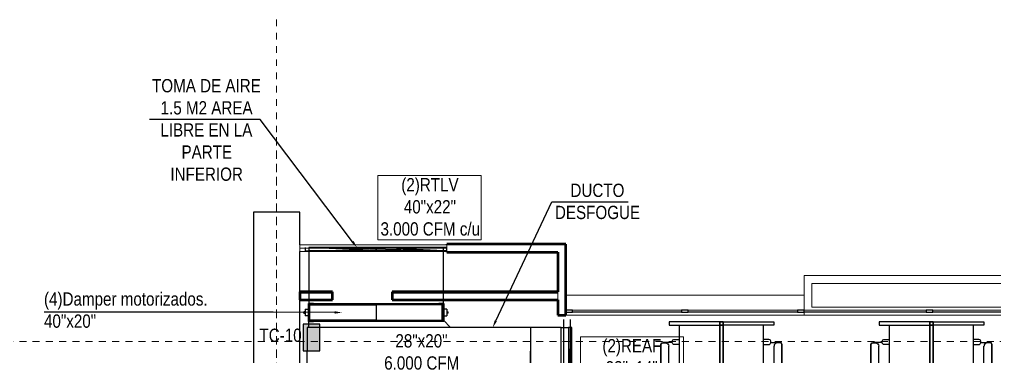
# Model space of a CAD drawing. Header units: inches. Extents: x -3 to 209, y -384 to 20.
# Drawn here: x 158.56 to 173.28, y -166.09 to -161.01 of the extents above; entities that cross this region are included whole.
import ezdxf
from ezdxf import colors
from ezdxf.entities.mleader import LeaderData, LeaderLine
from ezdxf.math import Vec2, Vec3

# ---------------------------------------------------------------- set-up
doc = ezdxf.new("R2010")
doc.units = ezdxf.units.IN
doc.header["$MEASUREMENT"] = 0
for name, pattern in [('Grid Line', [0.022225, 0.0127, -0.003175, 0.003175, -0.003175]), ('Grid Line 1_2_', [0.022225, 0.0127, -0.003175, 0.003175, -0.003175]), ('HIDDEN2', [0.1875, 0.125, -0.0625])]:
    doc.linetypes.add(name, pattern=pattern)
for name, color, linetype, lineweight in [('A-GLAZ', 253, 'Continuous', 13), ('A-GLAZ-CURT', 253, 'Continuous', 9), ('A-GLAZ-CWMG', 253, 'Continuous', 9), ('A-WALL-PATT', 253, 'Continuous', 50), ('HVAC -Textos Rejillas', 2, 'Continuous', 9), ('S-COLS', 6, 'Continuous', 13), ('S-GRID', 253, 'Continuous', 9)]:
    doc.layers.add(name, color=color, linetype=linetype, lineweight=lineweight)
for name, color, linetype in [('A-WALL', 253, 'Continuous'), ('BASE PLAN$0$NBS-HEAVY', 253, 'Continuous'), ('Hvac Textos', 7, 'Continuous'), ('HVAC-Accesorios', 1, 'Continuous'), ('HVAC-Equipos', 3, 'Continuous'), ('HVAC-Extraccion', 114, 'Continuous'), ('HVAC-Rejillas', 2, 'HIDDEN2'), ('NFF-FURN', 253, 'Continuous')]:
    doc.layers.add(name, color=color, linetype=linetype)
doc.styles.add('Arial Narrow', font='ARIALN.TTF', dxfattribs={"height": 0.00295})
doc.styles.get("Standard").update_dxf_attribs({"font": 'arial.ttf'})

# ---------------------------------------------------------------- blocks, each defined once
blk = doc.blocks.new('rr')
at = {"linetype": 'ByBlock', "lineweight": -2}
for p, q in [((-0.0127, -0.0127), (0.0127, 0.0127)), ((-0.0127, -0.0127), (-0.0127, 0.0127)), ((-0.0127, 0.0127), (0.0127, 0.0127)), ((0.0127, 0.0127), (0.0127, -0.0127)), ((0.0127, -0.0127), (-0.0127, -0.0127))]:
    blk.add_line(p, q, dxfattribs=at)
blk = doc.blocks.new('*U78')
blk.add_lwpolyline([(-1.0399, -0.0566), (-1.0399, 0), (0, 0), (0.0566, -0.0566), (-1.0399, -0.0566)])
blk = doc.blocks.new('Damper 36x34 - Damper 40x18-V18-1 - Mecánica')
for p, q in [((-0.07, 0.176), (-0.065, 0.176)), ((-0.07, 0.176), (-0.07, 0.078)), ((-0.065, 0.176), (0, 0.176)), ((0, 0.25), (1, 0.25)), ((0, 0.241), (0, 0.25)), ((0, 0.009), (0, 0.241)), ((0, 0.241), (1, 0.241)), ((1, 0.25), (1, 0.241)), ((1, 0.241), (1, 0.009)), ((-0.07, 0.137), (-0.089, 0.137)), ((-0.089, 0.133), (-0.089, 0.137)), ((-0.089, 0.137), (-0.089, 0.137)), ((-0.089, 0.13), (-0.089, 0.133)), ((-0.089, 0.125), (-0.089, 0.13)), ((-0.089, 0.12), (-0.089, 0.125)), ((-0.089, 0.118), (-0.089, 0.12)), ((-0.089, 0.117), (-0.089, 0.118)), ((-0.089, 0.117), (-0.07, 0.117)), ((-0.065, 0.078), (-0.07, 0.078)), ((0, 0.078), (-0.065, 0.078)), ((0, 0), (0, 0.009)), ((1, 0.009), (0, 0.009)), ((1, 0), (0, 0)), ((1, 0.009), (1, 0))]:
    blk.add_line(p, q)
blk = doc.blocks.new('soporte dampers - soporte dampers-960247-1 - Mecánica')
for p, q in [((-0.02, -0.26), (-0.02, 0.01)), ((-0.01, 0.01), (-0.02, 0.01)), ((-0.01, 0.01), (-0.01, -0.26)), ((-0.01, 0.01), (-0.01, -0.06)), ((0, 0.01), (-0.01, 0.01)), ((0.055, 0.01), (0, 0.01)), ((0, -0.06), (0, 0)), ((0, 0), (0.055, 0)), ((0.055, 0.01), (1.946, 0.01)), ((0.055, 0.01), (0.055, 0)), ((0.055, 0), (0.055, 0.01)), ((1.946, 0), (0.055, 0)), ((1.946, 0), (1.946, 0.01)), ((1.967, 0.01), (1.946, 0.01)), ((1.946, 0.01), (1.946, 0)), ((1.946, 0), (1.967, 0)), ((2.001, 0.01), (1.967, 0.01)), ((1.967, 0), (2.001, 0)), ((2.011, 0.01), (2.001, 0.01)), ((2.001, 0), (2.001, -0.06)), ((2.011, -0.19), (2.011, 0.01)), ((2.021, 0.01), (2.011, 0.01)), ((2.011, -0.06), (2.011, 0.01)), ((2.021, 0.01), (2.021, -0.26)), ((-0.01, -0.06), (0, -0.06)), ((2.001, -0.06), (2.011, -0.06)), ((-0.02, -0.26), (-0.01, -0.26)), ((0, -0.19), (-0.01, -0.19)), ((-0.01, -0.19), (-0.01, -0.26)), ((-0.01, -0.26), (0, -0.26)), ((0, -0.25), (0, -0.19)), ((0.055, -0.25), (0, -0.25)), ((0, -0.26), (0.055, -0.26)), ((0.055, -0.25), (1.946, -0.25)), ((0.055, -0.25), (0.055, -0.26)), ((0.055, -0.26), (0.055, -0.25)), ((1.946, -0.26), (0.055, -0.26)), ((1.946, -0.25), (1.946, -0.26)), ((1.946, -0.26), (1.946, -0.25)), ((1.946, -0.25), (2.001, -0.25)), ((2.001, -0.26), (1.946, -0.26)), ((2.001, -0.25), (2.001, -0.19)), ((2.001, -0.19), (2.011, -0.19)), ((2.011, -0.26), (2.001, -0.26)), ((2.011, -0.19), (2.011, -0.26)), ((2.021, -0.26), (2.011, -0.26))]:
    blk.add_line(p, q)
blk = doc.blocks.new('nci')
at = {"layer": 'NFF-FURN', "linetype": 'ByBlock', "lineweight": -2}
for p, q in [((717, -265), (635, -265)), ((744, -310), (744, -292)), ((635, -342), (712, -342)), ((744, -310), (886, -310)), ((793, -799), (793, -367)), ((889, -316), (844, -316)), ((911, -831), (911, -335)), ((915, -824), (915, -342)), ((711, -824), (635, -824)), ((743, -874), (743, -856)), ((743, -856), (886, -856)), ((889, -850), (844, -850)), ((635, -901), (716, -901))]:
    blk.add_line(p, q, dxfattribs=at)
for points in [[(-25, -50), (25, -50), (25, 0), (-25, 0)], [(25, -1116), (-25, -1116), (-25, -50), (25, -50)], [(25, -50), (25, -1116), (635, -1116), (635, -50)], [(-25, -1116), (25, -1116), (25, -1166), (-25, -1166)]]:
    blk.add_lwpolyline(points, close=True, dxfattribs=at)
for points in [[(25, 0), (789, 0), (789, -50), (25, -50), (25, 0)], [(25, -1116), (789, -1116), (789, -1166), (25, -1166), (25, -1116)]]:
    blk.add_lwpolyline(points, dxfattribs=at)
for centre, radius, start, end in [((717, -292), 26.9, 0, 90), ((712, -310), 32.3, 270, 0), ((844, -367), 50.8, 90, 180), ((886, -335), 25.4, 0, 90), ((889, -342), 25.4, 0, 90), ((711, -856), 32.3, 0, 90), ((716, -874), 26.9, 270, 0), ((844, -799), 50.8, 180, 270), ((886, -831), 25.4, 270, 0), ((889, -824), 25.4, 270, 0)]:
    blk.add_arc(centre, radius, start, end, dxfattribs=at)

msp = doc.modelspace()

# ---------------------------------------------------------------- hatches: boundary and pattern name
at = {"layer": 'HVAC-Equipos'}
h = msp.add_hatch(color=256, dxfattribs=at)
h.dxf.hatch_style = 1
h.paths.add_polyline_path([(163.095, -166.006), (163.095, -165.606), (162.845, -165.606), (162.845, -166.006)])

# ---------------------------------------------------------------- linework, layer by layer
at = {"layer": 'A-GLAZ', "lineweight": 9}
for p, q in [((162.794, -164.459), (162.794, -164.409)), ((165.014, -164.409), (162.794, -164.409)), ((162.794, -164.509), (162.794, -164.459)), ((162.794, -164.459), (165.014, -164.459)), ((165.014, -164.509), (162.794, -164.509)), ((165.014, -164.409), (165.014, -164.459)), ((165.014, -164.459), (165.014, -164.509))]:
    msp.add_line(p, q, dxfattribs=at)
at = {"layer": 'A-GLAZ-CURT', "lineweight": 18}
for p, q in [((168.557, -165.395), (166.91, -165.395)), ((166.91, -165.395), (166.91, -165.42)), ((168.557, -165.42), (168.557, -165.395)), ((170.304, -165.395), (168.657, -165.395)), ((168.657, -165.395), (168.657, -165.42)), ((170.304, -165.42), (170.304, -165.395)), ((172.249, -165.395), (170.404, -165.395)), ((170.404, -165.395), (170.404, -165.42)), ((172.249, -165.42), (172.249, -165.395)), ((174.192, -165.395), (172.349, -165.395)), ((172.349, -165.395), (172.349, -165.42)), ((166.91, -165.42), (168.557, -165.42)), ((168.657, -165.42), (170.304, -165.42)), ((170.404, -165.42), (172.249, -165.42)), ((172.349, -165.42), (174.192, -165.42))]:
    msp.add_line(p, q, dxfattribs=at)
at = {"layer": 'A-GLAZ-CWMG', "lineweight": 25, "extrusion": (0, 0, -1)}
for p, q in [((166.91, -165.392), (166.81, -165.392)), ((166.81, -165.392), (166.81, -165.422)), ((166.91, -165.422), (166.91, -165.392)), ((168.657, -165.392), (168.557, -165.392)), ((168.557, -165.392), (168.557, -165.422)), ((168.657, -165.422), (168.657, -165.392)), ((172.349, -165.392), (172.249, -165.392)), ((172.249, -165.392), (172.249, -165.422)), ((172.349, -165.422), (172.349, -165.392)), ((166.81, -165.422), (166.91, -165.422)), ((168.557, -165.422), (168.657, -165.422)), ((172.249, -165.422), (172.349, -165.422))]:
    msp.add_line(p, q, dxfattribs=at)
at = {"layer": 'A-GLAZ-CWMG'}
for p, q in [((166.91, -165.392), (168.557, -165.392)), ((168.657, -165.392), (170.304, -165.392)), ((170.404, -165.392), (172.249, -165.392)), ((172.349, -165.392), (174.192, -165.392)), ((166.91, -165.422), (168.557, -165.422)), ((168.657, -165.422), (170.304, -165.422)), ((170.404, -165.422), (172.249, -165.422)), ((172.349, -165.422), (174.192, -165.422))]:
    msp.add_line(p, q, dxfattribs=at)
at = {"layer": 'A-GLAZ-CWMG', "lineweight": 25}
for p, q in [((170.404, -165.392), (170.304, -165.392)), ((170.304, -165.392), (170.304, -165.422)), ((170.404, -165.422), (170.404, -165.392)), ((170.304, -165.422), (170.404, -165.422))]:
    msp.add_line(p, q, dxfattribs=at)
at = {"layer": 'A-WALL', "lineweight": 50}
for p, q in [((166.69, -164.399), (165.014, -164.399)), ((165.014, -164.399), (165.014, -164.409)), ((165.014, -164.509), (165.014, -164.519)), ((166.81, -164.399), (166.69, -164.399)), ((166.81, -165.467), (166.81, -164.399)), ((165.014, -164.519), (166.69, -164.519)), ((166.69, -164.519), (166.69, -165.117)), ((163.289, -165.117), (162.794, -165.117)), ((162.794, -165.117), (162.794, -165.237)), ((162.794, -165.237), (163.289, -165.237)), ((163.289, -165.237), (163.289, -165.117)), ((166.69, -165.117), (164.189, -165.117)), ((164.189, -165.117), (164.189, -165.237)), ((164.189, -165.237), (166.69, -165.237)), ((166.69, -165.237), (166.69, -165.467)), ((166.69, -165.467), (166.81, -165.467))]:
    msp.add_line(p, q, dxfattribs=at)
at = {"layer": 'A-WALL', "lineweight": 9}
for p, q in [((170.404, -164.869), (187.744, -164.869)), ((170.404, -164.869), (170.404, -164.989)), ((170.404, -165.347), (170.404, -164.989)), ((187.744, -164.989), (170.524, -164.989)), ((170.524, -164.989), (170.524, -165.347)), ((166.81, -165.167), (170.404, -165.167)), ((170.404, -165.347), (170.404, -165.392)), ((170.524, -165.347), (185.905, -165.347)), ((170.404, -165.467), (166.81, -165.467)), ((170.404, -165.422), (170.404, -165.467)), ((175.58, -165.467), (170.404, -165.467))]:
    msp.add_line(p, q, dxfattribs=at)
at = {"layer": 'A-WALL', "lineweight": 18}
for p, q in [((163.289, -165.137), (162.794, -165.137)), ((166.69, -165.137), (164.189, -165.137)), ((166.69, -165.137), (166.69, -165.117)), ((166.69, -165.237), (166.69, -165.137))]:
    msp.add_line(p, q, dxfattribs=at)
at = {"layer": 'A-WALL-PATT', "linetype": 'Continuous', "lineweight": 9}
for p, q in [((164.841, -165.117), (164.83, -165.137)), ((165.26, -165.123), (165.257, -165.117)), ((166.441, -165.137), (166.429, -165.117)), ((166.479, -165.122), (166.47, -165.137))]:
    msp.add_line(p, q, dxfattribs=at)
at = {"layer": 'BASE PLAN$0$NBS-HEAVY'}
for p, q in [((166.773, -165.533), (166.773, -167.955)), ((166.873, -165.533), (166.873, -167.927))]:
    msp.add_line(p, q, dxfattribs=at)
at = {"layer": 'HVAC -Textos Rejillas'}
for points in [[(165.533, -164.333), (163.971, -164.333), (163.971, -163.364), (165.533, -163.364)], [(168.583, -166.749), (167.03, -166.749), (167.03, -165.795), (168.583, -165.795)]]:
    msp.add_lwpolyline(points, close=True, dxfattribs=at)
at = {"layer": 'HVAC-Equipos'}
msp.add_lwpolyline([(163.095, -166.006), (163.095, -165.606), (162.845, -165.606), (162.845, -166.006)], close=True, dxfattribs=at)
at = {"layer": 'HVAC-Extraccion'}
for p, q in [((166.277, -165.656), (162.906, -165.655)), ((162.906, -165.655), (162.906, -166.011)), ((166.277, -165.656), (166.277, -166.011)), ((162.906, -166.367), (162.906, -166.011)), ((166.277, -166.367), (166.277, -166.011))]:
    msp.add_line(p, q, dxfattribs=at)
for points in [[(164.96, -164.5), (162.929, -164.5), (162.928, -165.545), (164.96, -165.545)], [(166.737, -165.656), (166.277, -165.656), (166.277, -166.367), (166.737, -167.078)], [(166.737, -165.656), (166.847, -165.656), (166.847, -167.078), (166.737, -167.078)]]:
    msp.add_lwpolyline(points, close=True, dxfattribs=at)
at = {"layer": 'S-COLS', "lineweight": 25}
for p, q in [((162.795, -163.917), (162.095, -163.917)), ((162.095, -163.917), (162.095, -166.917)), ((162.795, -164.409), (162.795, -163.917)), ((162.795, -166.917), (162.795, -164.509))]:
    msp.add_line(p, q, dxfattribs=at)
at = {"layer": 'S-GRID', "linetype": 'Grid Line 1_2_'}
for p, q in [((162.44, -161.012), (162.44, -208.16)), ((162.44, -161.012), (162.44, -208.16)), ((122.761, -165.867), (192.072, -165.867)), ((122.761, -165.867), (192.072, -165.867))]:
    msp.add_line(p, q, dxfattribs=at)
at = {"layer": 'S-GRID', "linetype": 'Grid Line'}
for p, q in [((162.441, -161.012), (162.441, -208.16)), ((162.44, -162.785), (162.44, -205.178)), ((122.761, -165.867), (192.072, -165.867)), ((123.567, -165.867), (190.878, -165.867))]:
    msp.add_line(p, q, dxfattribs=at)

# ---------------------------------------------------------------- block references
at = {"layer": 'HVAC-Accesorios'}
for name, p in [('Damper 36x34 - Damper 40x18-V18-1 - Mecánica', (162.944, -165.554)), ('soporte dampers - soporte dampers-960247-1 - Mecánica', (162.944, -165.304))]:
    msp.add_blockref(name, p, dxfattribs=at)
at = {"layer": 'HVAC-Accesorios', "xscale": -1}
msp.add_blockref('Damper 36x34 - Damper 40x18-V18-1 - Mecánica', (164.944, -165.554), dxfattribs=at)
at = {"layer": 'HVAC-Extraccion', "xscale": 1.953866694221574, "yscale": 1.953866694221574, "zscale": 1.953866694221574}
msp.add_blockref('*U78', (164.96, -165.545), dxfattribs=at)
at = {"layer": 'HVAC-Rejillas', "yscale": 2, "zscale": 12}
for p, xscale in [((163.944, -164.474), -84.252), ((163.437, -164.474), -40), ((164.452, -164.474), -40)]:
    msp.add_blockref('rr', p, dxfattribs=dict(at, xscale=xscale))
at = {"layer": 'HVAC-Rejillas', "xscale": -28, "yscale": 2, "zscale": 12, "rotation": 270}
msp.add_blockref('rr', (166.872, -166.011), dxfattribs=at)
at = {"layer": 'NFF-FURN', "yscale": 0.0009999999999852297, "zscale": 0.0009999999999852297}
for p, xscale in [((169.158, -165.569), -0.0009999999999852297), ((169.158, -165.569), 0.0009999999999852297), ((172.327, -165.569), -0.0009999999999852297), ((172.327, -165.569), 0.0009999999999852297)]:
    msp.add_blockref('nci', p, dxfattribs=dict(at, xscale=xscale))

# ---------------------------------------------------------------- texts
at = {"layer": 'HVAC -Textos Rejillas', "char_height": 0.2, "width": 1.6348, "attachment_point": 1, "style": 'Arial Narrow'}
for s, insert in [('\\pi0.0053282;TOMA DE AIRE \\P\\pi0.13541;1.5 M2 AREA \\P\\pi0.13139;LIBRE EN LA \\P\\pi0.45049;PARTE \\P\\pi0.28261;INFERIOR', (160.558, -161.909)), ('\\pi0.39237;(2)RTLV\\P\\pi0.43064;40"x22"\\P\\pi0.078998;3.000 CFM c/u', (163.933, -163.401)), ('\\pi0.42375;DUCTO \\P\\pi0.1893;DESFOGUE ', (166.455, -163.486)), ('TC-10', (162.185, -165.671)), ('\\pi0.43255;28"x20"\\P\\pi0.26345;6.000 CFM ', (163.804, -165.755)), ('\\pi0.38391;(2)REAF\\P\\pi0.43255;28"x14"\\P\\pi0.078998;3.000 CFM c/u', (166.977, -165.828))]:
    msp.add_mtext(s, dxfattribs=dict(at, insert=insert))
at = {"layer": 'Hvac Textos', "insert": (158.933, -165.124), "char_height": 0.2, "width": 2.9638, "attachment_point": 1, "style": 'Arial Narrow'}
msp.add_mtext('(4)Damper motorizados. 40"x20"', dxfattribs=at)

# ---------------------------------------------------------------- leaders
at = {"layer": 'HVAC -Textos Rejillas'}
ml = msp.add_multileader_mtext('Standard', dxfattribs=at)
ml.set_content('', color=256)
ml.set_leader_properties()
ml.build(insert=Vec2(0, 0))
ml.multileader.update_dxf_attribs({"dogleg_length": 0.36, "arrow_head_size": 0.113})
ctx = ml.context
ctx.base_point, ctx.char_height, ctx.arrow_head_size, ctx.landing_gap_size, ctx.plane_origin, ctx.plane_x_axis, ctx.plane_y_axis = Vec3(160.527, -162.52), 0.113, 0.113, 0.0564, Vec3(157.725, -162.84), Vec3(-1, 0), Vec3(0, -1)
notes = []
notes.append((ctx, [(1, (1, 1, 0), (162.195, -162.52), (-1, 0), 1.668, [(0, [(163.659, -164.451)], 0, [])])]))
ctx.mtext.insert, ctx.mtext.text_direction, ctx.mtext.rotation, ctx.mtext.flow_direction = Vec3(160.47, -162.577), Vec3(-1, 0), 3.141593, 5
ml = msp.add_multileader_mtext('Standard', dxfattribs=at)
ml.set_content('', color=256)
ml.set_leader_properties()
ml.build(insert=Vec2(0, 0))
ml.multileader.update_dxf_attribs({"dogleg_length": 0.36, "arrow_head_size": 0.113})
ctx = ml.context
ctx.base_point, ctx.char_height, ctx.arrow_head_size, ctx.landing_gap_size, ctx.plane_origin, ctx.plane_x_axis, ctx.plane_y_axis = Vec3(167.863, -163.759), 0.113, 0.113, 0.0564, Vec3(171.61, -164.726), Vec3(-1, 0), Vec3(0, -1)
ctx.text_align_type = 2
notes.append((ctx, [(1, (1, 1, 0), (166.596, -163.759), (1, 0), 1.155, [(0, [(165.704, -165.656)], 0, [])])]))
ctx.mtext.insert, ctx.mtext.text_direction, ctx.mtext.rotation, ctx.mtext.alignment, ctx.mtext.flow_direction = Vec3(167.807, -163.815), Vec3(-1, 0), 3.141593, 3, 5
at = {"layer": 'Hvac Textos'}
ml = msp.add_multileader_mtext('Standard', dxfattribs=at)
ml.set_content('', color=256)
ml.set_leader_properties()
ml.build(insert=Vec2(0, 0))
ml.multileader.update_dxf_attribs({"dogleg_length": 0.36, "arrow_head_size": 0.113})
ctx = ml.context
ctx.base_point, ctx.char_height, ctx.arrow_head_size, ctx.landing_gap_size, ctx.plane_origin, ctx.plane_x_axis, ctx.plane_y_axis = Vec3(158.933, -165.421), 0.113, 0.113, 0.0564, Vec3(157.573, -164.935), Vec3(-1, 0), Vec3(0, -1)
notes.append((ctx, [(1, (1, 1, 0), (162.39, -165.421), (-1, 0), 3.457, [(0, [(163.432, -165.428)], 0, [])])]))
ctx.mtext.insert, ctx.mtext.text_direction, ctx.mtext.rotation, ctx.mtext.flow_direction = Vec3(158.877, -165.478), Vec3(-1, 0), 3.141593, 5
for ctx, leaders in notes:
    for number, flags, end, landing, length, lines in leaders:
        leader = LeaderData()
        leader.index, (leader.has_last_leader_line, leader.has_dogleg_vector, leader.attachment_direction) = number, flags
        leader.last_leader_point, leader.dogleg_vector, leader.dogleg_length = Vec3(end), Vec3(landing), length
        for number, points, colour, breaks in lines:
            line = LeaderLine()
            line.index, line.vertices, line.color, line.breaks = number, Vec3.list(points), colors.encode_raw_color(colour), breaks
            leader.lines.append(line)
        ctx.leaders.append(leader)

doc.saveas('drawing.dxf')
